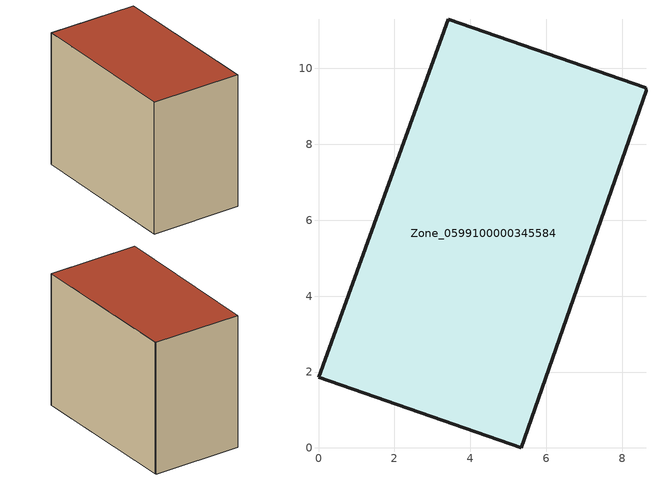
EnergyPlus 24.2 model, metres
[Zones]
Zone_0599100000345584
 floor ground (C_G): 5.34,0 0,1.86 3.41,11.3 8.62,9.49 8.63,9.41 z0
 wall outside (C_F): 0,1.86 5.34,0 8.63,9.41 8.62,9.49 3.41,11.3 0,1.86 z0:8.23
 roof outside (C_R): 5.34,0 8.63,9.41 8.62,9.49 3.41,11.3 0,1.86 z8.23
[BUILDING]
Pand.0599100000345584: North Axis=0; Terrain=City; Loads Convergence Tolerance Value=0.04; Temperature Convergence Tolerance Value=0.4; Solar Distribution=FullExterior; Maximum Number of Warmup Days=25; Minimum Number of Warmup Days=1
[Site:Location]
Rotterdam.The.Hague.AP_ZH_NLD Design_Conditions: Latitude=51.96; Longitude=4.45; Time Zone=1; Elevation=-4.5
[SITE:GROUNDTEMPERATURE:BUILDINGSURFACE]
18, 18, 18, 18, 18, 18, 18, 18, 18, 18, 18, 18
[MATERIAL] Thermal Absorptance=0.9; Solar Absorptance=0.7; Visible Absorptance=0.7
Name | Roughness | Thickness | Conductivity | Density | Specific Heat
G.TC.1992-2005 | MediumSmooth | 0.15 | 0.06 | 540 | 1210
F.TC.1992-2005 | Rough | 0.3 | 0.12 | 1920 | 840
R.TC.1992-2005 | MediumRough | 0.2 | 0.08 | 1500 | 1000
[CONSTRUCTION]
C_G: G.TC.1992-2005
C_F: F.TC.1992-2005
C_R: R.TC.1992-2005
[ZONE]
Zone_0599100000345584: Type=1; Multiplier=1; Ceiling Height=Autocalculate; Volume=Autocalculate; Floor Area=autocalculate; Part of Total Floor Area=Yes
[ZONEINFILTRATION:DESIGNFLOWRATE]
Infil_Zone_0599100000345584: Zone or ZoneList or Space or SpaceList=Zone_0599100000345584; Schedule=AlwaysOn; Design Flow Rate Calculation Method=Flow/Area; Flow Rate per Floor Area=0.0015; Constant Term Coefficient=1; Temperature Term Coefficient=0; Velocity Term Coefficient=0; Velocity Squared Term Coefficient=0
[HVACTEMPLATE:ZONE:IDEALLOADSAIRSYSTEM]
Zone_0599100000345584: Maximum Heating Supply Air Temperature=50; Minimum Cooling Supply Air Temperature=13; Maximum Heating Supply Air Humidity Ratio=0.0156; Minimum Cooling Supply Air Humidity Ratio=0.0077; Heating Limit=NoLimit; Cooling Limit=NoLimit; Dehumidification Control Type=ConstantSensibleHeatRatio; Cooling Sensible Heat Ratio=0.7; Dehumidification Setpoint=60; Humidification Control Type=None; Humidification Setpoint=30; Outdoor Air Method=None; Outdoor Air Flow Rate per Person=0.00944; Outdoor Air Flow Rate per Zone Floor Area=0; Outdoor Air Flow Rate per Zone=0; Demand Controlled Ventilation Type=None; Outdoor Air Economizer Type=NoEconomizer; Heat Recovery Type=None; Sensible Heat Recovery Effectiveness=0.7; Latent Heat Recovery Effectiveness=0.65
[ZONECONTROL:THERMOSTAT]
ThermostatControl_Zone_0599100000345584: Zone or ZoneList=Zone_0599100000345584; Control Type Schedule=DualSetpointControlType; Control 1=Thermostat_Zone_0599100000345584; Temperature Difference Between Cutout And Setpoint=0
[THERMOSTATSETPOINT:DUALSETPOINT]
Thermostat_Zone_0599100000345584: Heating Setpoint Temperature Schedule=HeatingSetpoint_Zone_0599100000345584; Cooling Setpoint Temperature Schedule=CoolingSetpoint_Zone_0599100000345584
[SCHEDULE:COMPACT]
HeatingSetpoint_Zone_0599100000345584: Through: 12/31, For: AllDays, Until: 24:00, 21
CoolingSetpoint_Zone_0599100000345584: Through: 12/31, For: AllDays, Until: 24:00, 24
DualSetpointControlType: Through: 12/31, For: AllDays, Until: 24:00, 4
AlwaysOn: Through: 12/31, For: AllDays, Until: 24:00, 1
